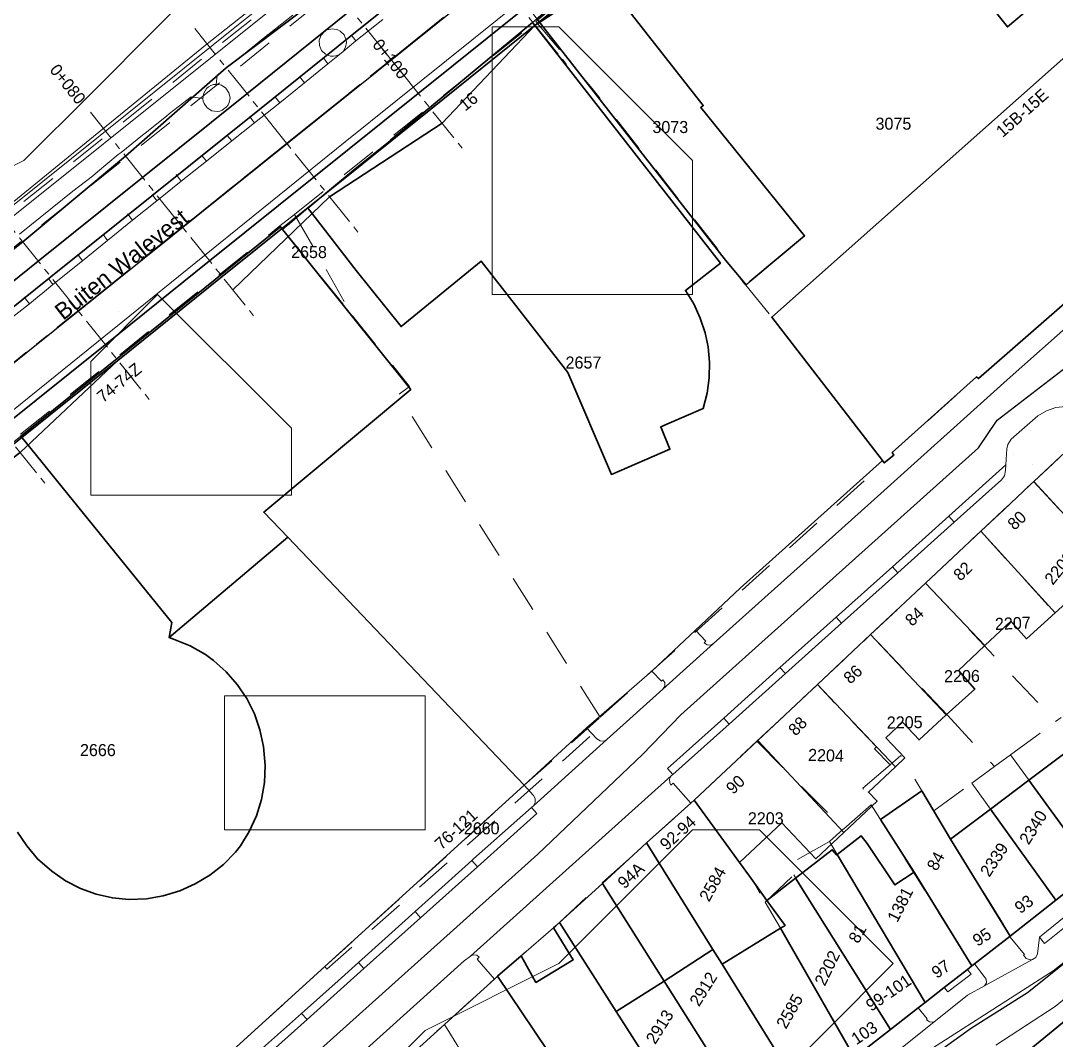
# Model space of a CAD drawing. Header units: metres. Extents: x 0 to 105485, y 0 to 425721.
# Drawn here: x 104957.3 to 105034.7, y 425531.8 to 425608 of the extents above; entities that cross this region are included whole.
import ezdxf
from ezdxf.enums import TextEntityAlignment as Align

# ---------------------------------------------------------------- set-up
doc = ezdxf.new("R2010")
doc.units = ezdxf.units.M
doc.header["$MEASUREMENT"] = 0
for name, pattern in [('AM-AS-SO', [16, 10, -2, 2, -2]), ('IE-TERREINAFSCHEIDING_KUNSTMATIG-SO', [11, 4, -1, 4, -2]), ('KG-PERCEEL-SO', [19, 5.5, -4, 5.5, -4]), ('ZZ-CENTER-SO', [8, 5, -1, 1, -1])]:
    doc.linetypes.add(name, pattern=pattern)
for name, color, linetype, lineweight in [('B-XX-AM-AS-G', 10, 'AM-AS-SO', 18), ('B-XX-AM-KILOMETRERING-G', 7, 'Continuous', 18), ('B-XX-AM-KILOMETRERING-T', 7, 'Continuous', 18), ('B-XX-GK-KADEMUUR-G', 150, 'Continuous', 18), ('B-XX-GR-BOOM-G', 90, 'Continuous', 13), ('B-XX-GR-STRUIK-G', 90, 'Continuous', 13), ('B-XX-IE-MEUBILAIR-G', 7, 'Continuous', 18), ('B-XX-IE-MEUBILAIR_WATERWEGMEUBILAIR-G', 150, 'Continuous', 18), ('B-XX-IE-TERREINAFSCHEIDING_KUNSTMATIG_MUUR-G', 90, 'IE-TERREINAFSCHEIDING_KUNSTMATIG-SO', 18), ('B-XX-KG-GRENS_PERCEEL-G', 150, 'KG-PERCEEL-SO', 18), ('B-XX-KG-GRENS_PERCEEL-T', 150, 'KG-PERCEEL-SO', 18), ('B-XX-OG-BEBOUWING-G', 7, 'Continuous', 35), ('B-XX-OG-BEBOUWING_HUISNUMMER-T', 7, 'Continuous', 18), ('B-XX-OG-BEBOUWING_STRAATNAAM-T', 7, 'Continuous', 18), ('B-XX-OG-GRENS-G', 7, 'Continuous', 18), ('B-XX-OG-TERREIN_ERF-G', 7, 'Continuous', 18), ('B-XX-OG-WATER-G', 130, 'Continuous', 18), ('B-XX-VH-ONVERHARD_ZAND-G', 210, 'Continuous', 18), ('B-XX-VH-OPENVERHARDING-G', 90, 'Continuous', 18), ('B-XX-VW-MARKERING-G', 7, 'Continuous', 18), ('N-XX-AL-VERWIJZING_DOORSNEDE-G', 7, 'ZZ-CENTER-SO', 18), ('N-XX-AL-VERWIJZING_DOORSNEDE-T', 7, 'ZZ-CENTER-SO', 18), ('N-XX-AM-AS-G', 10, 'AM-AS-SO', 18), ('N-XX-GR-GRAS_BERM-G', 80, 'Continuous', 35), ('N-XX-GW-TALUD_TEEN-G', 90, 'Continuous', 35), ('N-XX-VH-GESLOTENVERHARDING_ASFALT-G', 10, 'Continuous', 35)]:
    doc.layers.add(name, color=color, linetype=linetype, lineweight=lineweight)
doc.layers.add('GIS-WEGVAKKEN', color=2, linetype='Continuous')

msp = doc.modelspace()

# ---------------------------------------------------------------- linework, layer by layer
at = {"layer": 'B-XX-AM-AS-G', "ltscale": 0.5}
msp.add_lwpolyline([(104908.754, 425540.749), (104908.98, 425541.39), (104909.62, 425542.63), (104910.64, 425543.97), (104911.84, 425545.26), (104917.75, 425550.92), (104919.02, 425552.08), (104922.6, 425555.03), (104992.7, 425611.27), (105082.36, 425683.39), (105090.06, 425689.4), (105106.61, 425702.7), (105109.33, 425704.82), (105110.25, 425705.236)], dxfattribs=at)
at = {"layer": 'B-XX-AM-KILOMETRERING-G', "ltscale": 0.5, "flags": 128}
for points in [[(104985.733, 425604.078), (104984.169, 425606.028)], [(104977.464, 425598.405), (104976.838, 425599.185)], [(104969.664, 425592.148), (104969.038, 425592.928)], [(104961.864, 425585.89), (104961.238, 425586.67)]]:
    msp.add_lwpolyline(points, dxfattribs=at)
at = {"layer": 'B-XX-GK-KADEMUUR-G', "ltscale": 0.5}
for points in [[(104905.172, 425546.195), (104921.752, 425562.538), (104921.833, 425562.442), (104938.813, 425579.051), (104988.189, 425618.588), (105102.35, 425710)], [(105039.799, 425660.682), (105017.558, 425642.902), (105016.99, 425642.447), (105006.322, 425633.913), (104996.33, 425625.919), (104995.766, 425625.468), (104974.36, 425608.324), (104973.794, 425607.871), (104952.459, 425590.783), (104951.865, 425590.307), (104938.398, 425579.522), (104935.307, 425576.5), (104934.781, 425575.985), (104915.533, 425557.164), (104904.789, 425546.533)]]:
    msp.add_lwpolyline(points, dxfattribs=at)
msp.add_lwpolyline([(104905.862, 425547.997), (104895.247, 425537.442), (104904.789, 425546.533), (104915.533, 425557.164), (104934.781, 425575.985), (104935.307, 425576.5), (104938.398, 425579.522), (104951.865, 425590.307), (104952.459, 425590.783), (104973.794, 425607.871), (104974.36, 425608.324), (104995.766, 425625.468), (104996.33, 425625.919), (105006.322, 425633.913), (105006.515, 425634.185), (104986.537, 425618.359), (104971.09, 425606.126), (104953.746, 425592.04), (104938.159, 425579.827), (104933.137, 425574.895), (104922.304, 425564.077)], close=True, dxfattribs=at)
at = {"layer": 'B-XX-GR-BOOM-G', "color": 0, "true_color": 0x604a38}
for points in [[(104980.603, 425606.36, 2.353), (104980.603, 425606.36, 5.153)], [(104971.85, 425602.165, 2.301), (104971.85, 425602.165, 5.101)]]:
    msp.add_polyline3d(points, dxfattribs=at)
at = {"layer": 'B-XX-GR-STRUIK-G', "ltscale": 0.5}
msp.add_lwpolyline([(105028.05, 425537.064), (105026.315, 425535.709), (105026.591, 425535.386), (105028.33, 425536.705)], close=True, dxfattribs=at)
at = {"layer": 'B-XX-IE-MEUBILAIR-G', "color": 0, "true_color": 0x604a38}
for points in [[(104975.296, 425607.835, 2.22), (104975.296, 425607.835, 3.72)], [(104969.454, 425603.258, 2.198), (104969.454, 425603.258, 3.698)], [(104984.162, 425602.044, 2.388), (104984.162, 425602.044, 3.888)], [(104981.518, 425598.906, 2.391), (104981.518, 425598.906, 3.891)], [(104982.919, 425598.295, 2.406), (104982.919, 425598.295, 3.906)], [(104974.66, 425593.01, 2.406), (104974.66, 425593.01, 3.906)], [(104964.253, 425589.347, 2.429), (104964.253, 425589.347, 3.929)], [(104964.559, 425586.206, 2.37), (104964.559, 425586.206, 3.87)], [(104965.767, 425586.196, 2.356), (104965.767, 425586.196, 3.856)], [(105031.022, 425581.118, 3.996), (105031.022, 425581.118, 5.496)], [(105032.733, 425577.346, 4.099), (105032.733, 425577.346, 7.099)], [(105031.476, 425575.562, 4.07), (105031.476, 425575.562, 7.07)], [(105021.524, 425574.687, 4.009), (105021.524, 425574.687, 5.509)], [(105022.747, 425574.336, 4), (105022.747, 425574.336, 7)], [(105032.883, 425574.774, 4.124), (105032.883, 425574.774, 5.624)], [(105021.805, 425573.536, 3.959), (105021.805, 425573.536, 6.959)], [(105020.831, 425571.941, 3.969), (105020.831, 425571.941, 5.469)], [(105024.288, 425568.004, 3.987), (105024.288, 425568.004, 5.487)], [(105011.265, 425563.375, 3.931), (105011.265, 425563.375, 5.431)], [(105014.747, 425559.46, 3.96), (105014.747, 425559.46, 5.46)], [(105001.787, 425554.876, 3.904), (105001.787, 425554.876, 5.404)], [(104996.962, 425547.393, 3.896), (104996.962, 425547.393, 5.396)], [(105001.856, 425547.915, 3.914), (105001.856, 425547.915, 5.414)], [(104991.125, 425545.317, 3.874), (104991.125, 425545.317, 5.374)], [(105032.819, 425538.278, 4.046), (105032.819, 425538.278, 7.046)], [(104990.818, 425537.402, 3.893), (104990.818, 425537.402, 6.893)], [(104980.986, 425536.214, 3.807), (104980.986, 425536.214, 5.307)], [(104989.561, 425536.237, 3.864), (104989.561, 425536.237, 6.864)], [(105029.011, 425536.142, 4.091), (105029.011, 425536.142, 7.091)], [(104988.271, 425535.072, 3.897), (104988.271, 425535.072, 6.897)], [(104990.584, 425535.068, 3.99), (104990.584, 425535.068, 5.49)], [(105027.751, 425534.868, 4.078), (105027.751, 425534.868, 5.578)], [(104986.431, 425533.446, 3.863), (104986.431, 425533.446, 6.863)], [(105025.512, 425533.724, 4.132), (105025.512, 425533.724, 7.132)], [(104984.665, 425531.865, 3.853), (104984.665, 425531.865, 6.853)]]:
    msp.add_polyline3d(points, dxfattribs=at)
at = {"layer": 'B-XX-IE-MEUBILAIR_WATERWEGMEUBILAIR-G', "color": 0, "true_color": 0x604a38}
for points in [[(104972.885, 425607.703, 2.061), (104972.885, 425607.703, 3.561)], [(104975.619, 425606.934, 2.266), (104975.619, 425606.934, 3.766)], [(104961.877, 425598.763, 2.153), (104961.877, 425598.763, 3.653)], [(104959.905, 425594.423, 2.264), (104959.905, 425594.423, 3.764)]]:
    msp.add_polyline3d(points, dxfattribs=at)
at = {"layer": 'B-XX-IE-TERREINAFSCHEIDING_KUNSTMATIG_MUUR-G', "ltscale": 0.5, "flags": 128}
msp.add_lwpolyline([(104978.724, 425593.95), (104976.84, 425592.348)], dxfattribs=at)
at = {"layer": 'B-XX-IE-TERREINAFSCHEIDING_KUNSTMATIG_MUUR-G', "color": 0, "ltscale": 0.5, "true_color": 0x8c7868}
msp.add_polyline3d([(104978.724, 425593.95, 2.749), (104976.84, 425592.348, 2.483)], dxfattribs=at)
at = {"layer": 'B-XX-KG-GRENS_PERCEEL-G', "ltscale": 0.5, "flags": 128}
for points in [[(104925.279, 425566.445), (104931.178, 425572.18), (104938.894, 425579.771), (104955.444, 425592.789), (104971.281, 425605.474), (104988.867, 425619.423), (105000, 425628.403), (105008.053, 425635.091), (105031.76, 425654.106), (105060.197, 425676.823), (105089.053, 425700), (105094.55, 425704.236), (105101.68, 425710)], [(104940.248, 425577.935), (104954.517, 425589.239), (104969.941, 425601.563), (105000, 425625.681), (105004.34, 425629.216), (105020.105, 425641.933), (105047.531, 425663.873), (105075.134, 425686.023), (105085.069, 425694.023), (105092.463, 425700), (105104.745, 425710)], [(105016.137, 425624.32), (105020.384, 425618.67), (105021.424, 425619.535), (105031.037, 425607.488), (105034.481, 425610.407)], [(105008.294, 425601.617), (105000.388, 425611.708)], [(104995.772, 425607.89), (105000, 425611.396)], [(104977.727, 425593.481), (104995.772, 425607.89)], [(104995.772, 425607.89), (105000, 425602.893), (105011.381, 425588.302)], [(105008.111, 425601.462), (105008.294, 425601.617)], [(105015.872, 425591.884), (105008.111, 425601.462)], [(105021.829, 425574.916), (105022.543, 425575.483), (105022.424, 425575.691), (105028.729, 425581.332), (105028.878, 425581.213), (105038.633, 425589.749), (105038.395, 425589.957), (105044.878, 425595.538), (105045.028, 425595.419), (105045.593, 425595.986), (105045.473, 425596.194)], [(104976.648, 425592.619), (104977.727, 425593.481)], [(104977.727, 425593.481), (104982.07, 425585.902)], [(104957.258, 425577.049), (104976.648, 425592.619)], [(104976.648, 425592.619), (104982.07, 425585.902)], [(105015.872, 425591.884), (105011.477, 425588.184)], [(105011.381, 425588.302), (105011.477, 425588.184)], [(105011.477, 425588.184), (105013.411, 425585.803)], [(104982.07, 425585.902), (104986.326, 425580.631)], [(105013.411, 425585.803), (105021.829, 425574.916)], [(105000.584, 425555.9), (104985.509, 425580.001), (104986.326, 425580.631)], [(105033.001, 425573.512), (105037.108, 425577.362)], [(105000.584, 425555.9), (105021.829, 425574.916)], [(105029.057, 425569.814), (105033.001, 425573.512)], [(105036.526, 425568.06), (105037.342, 425568.815), (105033.001, 425573.512)], [(105024.918, 425565.934), (105029.057, 425569.814)], [(105029.057, 425569.814), (105034.585, 425563.691), (105037.314, 425560.526)], [(105020.81, 425562.082), (105021.073, 425562.328), (105024.918, 425565.934)], [(105024.918, 425565.934), (105034.643, 425555.578)], [(105016.826, 425558.347), (105017.27, 425558.763), (105020.81, 425562.082)], [(105026.557, 425556.058), (105020.81, 425562.082)], [(105012.309, 425554.107), (105016.701, 425558.229), (105016.826, 425558.347)], [(105021.092, 425553.557), (105021.242, 425553.697), (105016.826, 425558.347)], [(104979.998, 425537.275), (104980.16, 425537.075), (105000.895, 425555.409), (105000.584, 425555.9)], [(104994.916, 425550.826), (105000.584, 425555.9)], [(105026.557, 425556.058), (105030.062, 425552.23)], [(105034.643, 425555.578), (105035.061, 425555.884)], [(105031.261, 425553.106), (105034.643, 425555.578)], [(105007.627, 425549.714), (105012.309, 425554.107)], [(105012.309, 425554.107), (105018.795, 425547.562)], [(105021.092, 425553.557), (105022.264, 425552.349)], [(105022.264, 425552.349), (105023.066, 425553.042)], [(105025.531, 425548.918), (105023.066, 425553.042)], [(105030.062, 425552.23), (105031.261, 425553.106)], [(105031.261, 425553.106), (105037.532, 425544.501)], [(105022.264, 425552.349), (105020.234, 425550.596), (105020.85, 425549.366)], [(105028.365, 425550.989), (105030.062, 425552.23)], [(104979.998, 425537.275), (104994.916, 425550.826)], [(105025.531, 425548.918), (105028.365, 425550.989)], [(105028.365, 425550.989), (105034.655, 425542.226)], [(105004.06, 425546.512), (105007.627, 425549.714)], [(105007.627, 425549.714), (105011.009, 425545.051)], [(105018.795, 425547.562), (105020.85, 425549.366)], [(105020.85, 425549.366), (105028.384, 425537.325)], [(105025.531, 425548.918), (105026.793, 425546.805)], [(105017.731, 425546.629), (105018.763, 425547.534), (105018.795, 425547.562)], [(105003.327, 425545.854), (105004.06, 425546.512)], [(105004.06, 425546.512), (105009.702, 425537.453)], [(105017.731, 425546.629), (105014.608, 425544.858), (105015.058, 425544.137)], [(105017.731, 425546.629), (105024.895, 425534.601)], [(105026.793, 425546.805), (105031.258, 425539.57)], [(105000.733, 425543.526), (105003.327, 425545.854)], [(105011.009, 425545.051), (105011.966, 425543.754), (105012.928, 425542.081)], [(105012.928, 425542.081), (105015.058, 425544.137)], [(105015.058, 425544.137), (105022.278, 425532.557)], [(105034.655, 425542.226), (105037.532, 425544.501)], [(104997.536, 425540.562), (105000, 425542.868), (105000.733, 425543.526)], [(105012.627, 425524.692), (105000.733, 425543.526)], [(105012.928, 425542.081), (105014.058, 425540.137)], [(105031.258, 425539.57), (105034.248, 425541.904), (105034.655, 425542.226)], [(104992.925, 425536.564), (104997.536, 425540.562)], [(104997.536, 425540.562), (105009.368, 425522.093)], [(105009.702, 425537.453), (105014.058, 425540.137)], [(105014.058, 425540.137), (105019.592, 425530.483)], [(105028.384, 425537.325), (105031.258, 425539.57)], [(104964.242, 425522.962), (104979.998, 425537.275)], [(105009.702, 425537.453), (105015.908, 425527.445)], [(105024.895, 425534.601), (105028.384, 425537.325)], [(105032.518, 425530.901), (105036.255, 425533.958), (105040.859, 425537.736)], [(104992.361, 425536.053), (104992.925, 425536.564)], [(104992.925, 425536.564), (104999.189, 425527.245)], [(104988.939, 425532.949), (104992.361, 425536.053)], [(105022.278, 425532.557), (105024.895, 425534.601)], [(104988.376, 425532.438), (104988.598, 425532.64)], [(104988.598, 425532.64), (104988.717, 425532.747)], [(104988.717, 425532.747), (104988.939, 425532.949)], [(104988.939, 425532.949), (104993.439, 425525.736)], [(105019.592, 425530.483), (105022.052, 425532.381), (105022.278, 425532.557)], [(104984.933, 425529.315), (104988.376, 425532.438)]]:
    msp.add_lwpolyline(points, dxfattribs=at)
at = {"layer": 'B-XX-OG-BEBOUWING-G', "ltscale": 0.5}
for points in [[(105028.696, 425617.671), (105024.939, 425622.355), (105020.384, 425628.107), (105015.999, 425624.505), (105016.14, 425624.317), (105020.384, 425618.67), (105021.425, 425619.535), (105031.037, 425607.488), (105034.491, 425610.416)], [(104995.857, 425608.084), (105009.964, 425590.073), (105011.509, 425588.21), (105011.778, 425588.458), (105015.872, 425591.884), (105008.111, 425601.462), (105008.294, 425601.617), (105000.557, 425611.492), (105000.357, 425611.748)], [(105005.75, 425577.873), (105008.3, 425578.983), (105008.581, 425580.111), (105008.734, 425581.264), (105008.759, 425582.427), (105008.654, 425583.585), (105008.444, 425584.623), (105008.075, 425585.729), (105007.585, 425586.787), (105006.967, 425587.804), (105009.573, 425589.825), (104995.542, 425607.808), (104995.538, 425607.813), (104984.947, 425599.049), (104984.873, 425598.972), (104982.126, 425596.767), (104978.724, 425593.95), (104978.847, 425593.792), (104982.348, 425589.299), (104985.702, 425585.096), (104991.685, 425589.987), (104994.428, 425586.464), (104998.165, 425581.661), (105001.426, 425574.046), (105005.807, 425575.929), (105005.118, 425577.598)], [(105045.473, 425596.194), (105039.293, 425604.167), (105037.204, 425606.903), (105013.411, 425585.803), (105021.703, 425575.08), (105021.829, 425574.916), (105022.543, 425575.483), (105022.424, 425575.691), (105028.729, 425581.332), (105028.878, 425581.213), (105038.633, 425589.749), (105038.395, 425589.957), (105044.878, 425595.538), (105045.028, 425595.419), (105045.593, 425595.986)], [(104986.441, 425580.398), (104976.965, 425592.193), (104976.84, 425592.348), (104976.677, 425592.551), (104957.265, 425576.911), (104968.56, 425562.988), (104968.36, 425561.855), (104977.223, 425569.358), (104975.438, 425571.229)], [(105039.217, 425574.159), (105038.48, 425574.915), (105038.629, 425575.004), (105037.823, 425576.254), (105037.622, 425576.296), (105036.705, 425576.488), (105036.273, 425576.579), (105035.376, 425575.738), (105034.034, 425574.48), (105033.001, 425573.512), (105037.342, 425568.815), (105036.76, 425568.276), (105041.151, 425563.526), (105041.894, 425564.108), (105044.014, 425561.58), (105045.977, 425563.162), (105043.288, 425567.566), (105042.34, 425569.131), (105041.748, 425570.109), (105041.411, 425570.664), (105040.331, 425572.445), (105040.569, 425572.774)], [(105033.001, 425573.512), (105032.733, 425573.261), (105030.759, 425571.41), (105029.057, 425569.814), (105034.595, 425563.703), (105036.679, 425565.588), (105035.396, 425567.016), (105036.76, 425568.276), (105037.342, 425568.815)], [(105029.057, 425569.814), (105024.918, 425565.934), (105029.344, 425561.255), (105031.292, 425563.077), (105032.456, 425561.768), (105034.595, 425563.703)], [(105029.344, 425561.255), (105024.918, 425565.934), (105020.81, 425562.082), (105026.469, 425556.077), (105028.59, 425558.008), (105027.367, 425559.406)], [(105020.81, 425562.082), (105016.827, 425558.346), (105022.657, 425552.205), (105023.358, 425552.863), (105021.953, 425554.361), (105023.203, 425555.527), (105024.427, 425554.218), (105026.469, 425556.077)], [(105016.827, 425558.346), (105012.367, 425554.162), (105018.81, 425547.306), (105021.286, 425549.629), (105020.643, 425550.315), (105022.657, 425552.205)], [(105012.367, 425554.162), (105007.627, 425549.714), (105011.009, 425545.051), (105014.172, 425548.028), (105016.704, 425545.33), (105018.81, 425547.306)], [(105035.717, 425553.523), (105032.632, 425551.201), (105037.524, 425544.495), (105040.007, 425546.458)], [(105032.632, 425551.201), (105029.773, 425549.048), (105034.655, 425542.226), (105037.524, 425544.495)], [(105026.793, 425546.805), (105024.642, 425550.406), (105021.548, 425548.256), (105024.057, 425544.328), (105028.388, 425537.328), (105028.586, 425537.482), (105031.235, 425539.553)], [(105004.06, 425546.512), (105009.023, 425538.543), (105009.702, 425537.453), (105014.058, 425540.137), (105014.412, 425540.356), (105013.06, 425542.221), (105011.752, 425544.025), (105011.009, 425545.051), (105007.627, 425549.714), (105007.361, 425549.476)], [(105029.773, 425549.048), (105026.793, 425546.805), (105031.235, 425539.553), (105034.655, 425542.226)], [(105004.06, 425546.512), (105000.754, 425543.493), (105005.369, 425536.185), (105009.023, 425538.543)], [(105024.057, 425544.328), (105022.629, 425543.373), (105020.538, 425546.467), (105020.09, 425547.044), (105018.307, 425545.659), (105024.89, 425534.597), (105026.315, 425535.709), (105028.05, 425537.064), (105028.388, 425537.328)], [(105018.307, 425545.659), (105018.248, 425545.613), (105017.939, 425546.011), (105015.197, 425543.881), (105022.291, 425532.568), (105024.373, 425534.193), (105024.89, 425534.597)], [(105000.754, 425543.493), (104997.539, 425540.558), (105001.793, 425533.917), (105005.369, 425536.185)], [(105014.058, 425540.137), (105019.592, 425530.483), (105019.692, 425530.56), (105022.291, 425532.568), (105015.197, 425543.881), (105013.06, 425542.221), (105014.412, 425540.356)], [(105009.368, 425522.093), (105001.793, 425533.917), (104997.539, 425540.558), (104997.277, 425540.319), (104997.1, 425540.166), (104998.576, 425537.787), (104995.788, 425536.096), (104994.677, 425538.076), (104992.92, 425536.56), (105004.997, 425518.606), (105008.052, 425521.043), (105008.873, 425521.698)], [(105014.058, 425540.137), (105009.702, 425537.453), (105015.908, 425527.445), (105018.452, 425529.604), (105019.592, 425530.483)], [(105009.702, 425537.453), (105009.023, 425538.543), (105005.369, 425536.185), (105012.627, 425524.692), (105013.244, 425525.185), (105014.578, 425526.316), (105015.908, 425527.445)], [(105040.873, 425537.761), (105040.432, 425537.4), (105032.504, 425530.902), (105034.36, 425527.969), (105038.315, 425531.133), (105045.991, 425518.849), (105041.798, 425516.131), (105043.213, 425513.955), (105047.174, 425507.862), (105047.278, 425507.703), (105049.911, 425509.386), (105055.883, 425513.331), (105055.941, 425513.369), (105047.372, 425527.215), (105044.992, 425531.077)], [(105004.997, 425518.606), (104992.92, 425536.56), (104992.677, 425536.339), (104980.428, 425525.23), (104984.709, 425517.873), (104987.332, 425513.575), (104991.547, 425506.641), (105004.398, 425518.129)], [(105005.369, 425536.185), (105001.793, 425533.917), (105009.368, 425522.093), (105010.184, 425522.743), (105012.152, 425524.313), (105012.627, 425524.692)]]:
    msp.add_lwpolyline(points, close=True, dxfattribs=at)
msp.add_lwpolyline([(104964.263, 425522.981), (104994.911, 425550.821), (104977.223, 425569.358), (104968.36, 425561.855), (104968.695, 425561.746), (104969.922, 425561.243), (104971.08, 425560.595), (104971.678, 425560.158), (104972.625, 425559.311), (104973.458, 425558.352), (104974.164, 425557.296), (104974.732, 425556.159), (104975.152, 425554.96), (104975.419, 425553.718), (104975.539, 425552.294), (104975.477, 425551.019), (104975.256, 425549.762), (104974.88, 425548.542), (104974.355, 425547.379), (104973.688, 425546.29), (104973.312, 425545.829), (104972.415, 425544.914), (104971.411, 425544.118), (104970.316, 425543.453), (104969.147, 425542.929), (104967.922, 425542.555), (104966.659, 425542.337), (104965.357, 425542.289), (104964.113, 425542.407), (104962.895, 425542.682), (104961.721, 425543.111), (104960.612, 425543.686), (104959.586, 425544.398), (104958.528, 425545.337), (104957.716, 425546.286), (104957.031, 425547.33)], dxfattribs=at)
at = {"layer": 'B-XX-OG-GRENS-G'}
msp.add_polyline3d([(105037.5, 425662.5, 2.122), (105032.5, 425657.5, 2.213), (105022.5, 425652.5, 2.118), (105017.5, 425647.5, 2.168), (105012.5, 425642.5, 2.133), (105007.5, 425637.5, 2.156), (104997.5, 425632.5, 2.068), (104992.5, 425627.5, 2.201), (104987.5, 425622.5, 2.103), (104982.5, 425617.5, 1.744), (104972.5, 425612.5, 2.233), (104967.5, 425607.5, 2.138), (104962.5, 425602.5, 1.97), (104957.5, 425597.5, 1.762), (104947.5, 425592.5, 2.089), (104942.5, 425587.5, 1.276), (104937.5, 425582.5, 2.091), (104932.5, 425577.5, 1.832), (104927.5, 425572.5, 1.799), (104922.5, 425567.5, 1.897), (104917.5, 425562.5, 1.814), (104912.5, 425557.5, 1.524)], dxfattribs=at)
for points in [[(104992.5, 425607.5, 2.44), (104997.5, 425607.5, 2.503), (105007.5, 425597.5, 3.269), (105007.5, 425592.5, 3.723), (105007.5, 425587.5, 3.65), (104992.5, 425587.5, 3.491), (104992.5, 425592.5, 3.539)], [(104967.5, 425587.5, 2.414), (104977.5, 425577.5, 1.725), (104977.5, 425572.5, 1.656), (104962.5, 425572.5, 3.581), (104962.5, 425582.5, 2.426)], [(104972.5, 425557.5, 3.824), (104987.5, 425557.5, 3.196), (104987.5, 425547.5, 3.977), (104972.5, 425547.5, 3.818), (104972.5, 425552.5, 3.865)], [(105007.5, 425547.5, 4.062), (105012.5, 425547.5, 4.133), (105022.5, 425537.5, 4.269), (105017.5, 425532.5, 4.19), (105012.5, 425527.5, 4.216), (105002.5, 425522.5, 4.137), (104997.5, 425517.5, 4.141), (104982.5, 425517.5, 3.813), (104982.5, 425527.5, 3.946), (104987.5, 425532.5, 3.982), (104997.5, 425537.5, 4.157)]]:
    msp.add_polyline3d(points, close=True, dxfattribs=at)
at = {"layer": 'B-XX-OG-TERREIN_ERF-G', "ltscale": 0.5}
for points in [[(105034.491, 425610.416), (105031.037, 425607.488), (105021.425, 425619.535)], [(105000.557, 425611.492), (105008.294, 425601.617), (105008.111, 425601.462), (105015.872, 425591.884), (105011.778, 425588.458), (105011.509, 425588.21), (105009.964, 425590.073), (104995.857, 425608.084), (104995.538, 425607.813), (104995.542, 425607.808), (105009.573, 425589.825), (105006.967, 425587.804), (105007.585, 425586.787), (105008.075, 425585.729), (105008.444, 425584.623), (105008.654, 425583.585), (105008.759, 425582.427), (105008.734, 425581.264), (105008.581, 425580.111), (105008.3, 425578.983), (105005.75, 425577.873), (105005.118, 425577.598), (105005.807, 425575.929), (105001.426, 425574.046), (104998.165, 425581.661), (104994.428, 425586.464), (104991.685, 425589.987), (104985.702, 425585.096), (104982.348, 425589.299), (104978.847, 425593.792), (104978.724, 425593.95), (104976.84, 425592.348), (104976.965, 425592.193), (104986.441, 425580.398), (104975.438, 425571.229), (104977.223, 425569.358), (104994.911, 425550.821), (104999.564, 425555.113), (105004.454, 425559.357), (105007.722, 425562.421), (105011.066, 425565.562), (105021.703, 425575.08), (105013.411, 425585.803), (105037.204, 425606.903)], [(104957.031, 425547.33), (104957.716, 425546.286), (104958.528, 425545.337), (104959.586, 425544.398), (104960.612, 425543.686), (104961.721, 425543.111), (104962.895, 425542.682), (104964.113, 425542.407), (104965.357, 425542.289), (104966.659, 425542.337), (104967.922, 425542.555), (104969.147, 425542.929), (104970.316, 425543.453), (104971.411, 425544.118), (104972.415, 425544.914), (104973.312, 425545.829), (104973.688, 425546.29), (104974.355, 425547.379), (104974.88, 425548.542), (104975.256, 425549.762), (104975.477, 425551.019), (104975.539, 425552.294), (104975.419, 425553.718), (104975.152, 425554.96), (104974.732, 425556.159), (104974.164, 425557.296), (104973.458, 425558.352), (104972.625, 425559.311), (104971.678, 425560.158), (104971.08, 425560.595), (104969.922, 425561.243), (104968.695, 425561.746), (104968.36, 425561.855), (104968.56, 425562.988), (104957.265, 425576.911), (104951.344, 425572.145)], [(105036.679, 425565.588), (105034.595, 425563.703), (105032.456, 425561.768), (105031.292, 425563.077), (105029.344, 425561.255), (105027.367, 425559.406), (105028.59, 425558.008), (105026.469, 425556.077), (105024.427, 425554.218), (105023.203, 425555.527), (105021.953, 425554.361), (105023.358, 425552.863), (105022.657, 425552.205), (105020.643, 425550.315), (105021.286, 425549.629), (105018.81, 425547.306), (105016.704, 425545.33), (105014.172, 425548.028), (105011.009, 425545.051), (105011.752, 425544.025), (105013.06, 425542.221), (105015.197, 425543.881), (105017.939, 425546.011), (105018.248, 425545.613), (105018.307, 425545.659), (105020.09, 425547.044), (105020.538, 425546.467), (105022.629, 425543.373), (105024.057, 425544.328), (105021.548, 425548.256), (105024.642, 425550.406), (105026.793, 425546.805), (105029.773, 425549.048), (105032.632, 425551.201), (105035.717, 425553.523)]]:
    msp.add_lwpolyline(points, dxfattribs=at)
msp.add_lwpolyline([(104998.576, 425537.787), (104997.1, 425540.166), (104994.677, 425538.076), (104995.788, 425536.096)], close=True, dxfattribs=at)
at = {"layer": 'B-XX-OG-WATER-G', "ltscale": 0.5}
msp.add_lwpolyline([(104905.862, 425547.997), (104922.304, 425564.077), (104933.137, 425574.895), (104938.159, 425579.827), (104953.746, 425592.04), (104971.09, 425606.126), (104986.537, 425618.359), (105006.515, 425634.185), (104941.903, 425710), (104876.353, 425710)], dxfattribs=at)
at = {"layer": 'B-XX-VH-ONVERHARD_ZAND-G', "ltscale": 0.5}
for points in [[(104981.522, 425606.702), (104981.44, 425606.898), (104981.154, 425607.181), (104980.975, 425607.274), (104980.58, 425607.349), (104980.186, 425607.266), (104980.009, 425607.168), (104979.73, 425606.879), (104979.583, 425606.504), (104979.592, 425606.102), (104979.756, 425605.734), (104980.048, 425605.458), (104980.424, 425605.315), (104980.626, 425605.302), (104980.826, 425605.329), (104981.097, 425605.441), (104981.367, 425605.662), (104981.553, 425605.974), (104981.615, 425606.325), (104981.595, 425606.527)], [(104971.876, 425603.199), (104971.676, 425603.176), (104971.485, 425603.114), (104971.309, 425603.015), (104971.157, 425602.883), (104970.943, 425602.544), (104970.878, 425602.149), (104970.904, 425601.949), (104970.97, 425601.759), (104971.206, 425601.435), (104971.549, 425601.227), (104971.945, 425601.168), (104972.144, 425601.198), (104972.333, 425601.267), (104972.653, 425601.508), (104972.772, 425601.671), (104972.855, 425601.854), (104972.91, 425602.183), (104972.831, 425602.576), (104972.606, 425602.908), (104972.271, 425603.127), (104972.077, 425603.183)]]:
    msp.add_lwpolyline(points, close=True, dxfattribs=at)
at = {"layer": 'B-XX-VH-OPENVERHARDING-G', "ltscale": 0.5}
for points in [[(104988.189, 425618.588), (104938.813, 425579.051), (104921.833, 425562.442), (104921.752, 425562.538), (104905.172, 425546.195)], [(104914.166, 425543.113), (104921.535, 425550.548), (104947.454, 425571.425), (104950.46, 425573.844), (104981.518, 425598.906), (104994.786, 425609.559)], [(104984.33, 425608.047), (104982.329, 425606.45), (104981.367, 425605.662), (104981.097, 425605.441), (104980.231, 425604.732), (104978.483, 425603.32), (104976.638, 425601.83), (104974.754, 425600.332), (104973.042, 425598.972), (104971.141, 425597.461), (104969.269, 425595.973), (104967.433, 425594.495), (104965.629, 425593.043), (104963.758, 425591.537), (104961.874, 425590.02), (104959.655, 425588.234), (104958.869, 425587.574), (104958.67, 425587.411), (104957.91, 425586.808), (104955.877, 425585.194)], [(104955.877, 425585.194), (104957.91, 425586.808), (104958.67, 425587.411), (104958.869, 425587.574), (104959.655, 425588.234), (104961.874, 425590.02), (104963.758, 425591.537), (104965.629, 425593.043), (104967.433, 425594.495), (104969.269, 425595.973), (104971.141, 425597.461), (104973.042, 425598.972), (104974.754, 425600.332), (104976.638, 425601.83), (104978.483, 425603.32), (104980.231, 425604.732), (104981.097, 425605.441), (104980.826, 425605.329), (104980.626, 425605.302), (104980.424, 425605.315), (104980.048, 425605.458), (104979.756, 425605.734), (104979.592, 425606.102), (104979.583, 425606.504), (104979.73, 425606.879), (104980.009, 425607.168), (104980.186, 425607.266), (104980.58, 425607.349), (104980.975, 425607.274), (104981.154, 425607.181), (104981.44, 425606.898), (104981.522, 425606.702), (104981.595, 425606.527), (104981.615, 425606.325), (104981.553, 425605.974), (104981.367, 425605.662), (104982.329, 425606.45), (104984.33, 425608.047)], [(104957.161, 425592), (104961.157, 425595.221), (104962.632, 425596.338), (104963.015, 425596.662), (104964.558, 425597.951), (104964.76, 425598.104), (104966.367, 425599.398), (104966.558, 425599.549), (104968.166, 425600.82), (104968.398, 425601.024), (104969.995, 425602.271), (104970.878, 425602.149), (104970.943, 425602.544), (104971.157, 425602.883), (104971.309, 425603.015), (104971.485, 425603.114), (104971.676, 425603.176), (104971.876, 425603.199), (104971.944, 425603.874), (104973.597, 425605.163), (104973.795, 425605.328), (104975.398, 425606.624), (104975.959, 425607.08), (104977.596, 425608.362)], [(104977.596, 425608.362), (104975.959, 425607.08), (104975.398, 425606.624), (104973.795, 425605.328), (104973.597, 425605.163), (104971.944, 425603.874), (104971.876, 425603.199), (104972.077, 425603.183), (104972.271, 425603.127), (104972.606, 425602.908), (104972.831, 425602.576), (104972.91, 425602.183), (104972.855, 425601.854), (104972.772, 425601.671), (104972.653, 425601.508), (104972.333, 425601.267), (104972.144, 425601.198), (104971.945, 425601.168), (104971.549, 425601.227), (104971.206, 425601.435), (104970.97, 425601.759), (104970.904, 425601.949), (104970.878, 425602.149), (104969.995, 425602.271), (104968.398, 425601.024), (104968.166, 425600.82), (104966.558, 425599.549), (104966.367, 425599.398), (104964.76, 425598.104), (104964.558, 425597.951), (104963.015, 425596.662), (104962.632, 425596.338), (104961.157, 425595.221), (104957.161, 425592)], [(105038.633, 425589.749), (105028.878, 425581.213), (105028.729, 425581.332), (105022.424, 425575.691), (105022.543, 425575.483), (105021.829, 425574.916), (105021.703, 425575.08), (105011.066, 425565.562), (105007.722, 425562.421), (105008.49, 425561.579), (105008.373, 425561.461), (105008.597, 425561.307), (105008.869, 425561.302), (105009.065, 425561.413), (105020.831, 425571.941), (105031.022, 425581.118), (105036.082, 425585.594)], [(105036.082, 425585.594), (105031.022, 425581.118), (105020.831, 425571.941), (105009.065, 425561.413), (105005.284, 425558.009), (105001.086, 425554.246), (104995.598, 425549.29), (104995.448, 425549.157), (104995.847, 425548.709), (104991.406, 425544.729), (104987.161, 425540.924), (104982.916, 425537.12), (104978.672, 425533.316), (104974.427, 425529.512)], [(104972.248, 425521.333), (104990.427, 425537.701), (104990.883, 425538.055), (105005.905, 425551.525), (105006.017, 425551.625), (105005.616, 425552.072), (105009.824, 425555.843), (105014.031, 425559.614), (105018.238, 425563.385), (105022.446, 425567.156), (105026.653, 425570.927), (105030.926, 425574.756), (105030.991, 425575.967), (105031.071, 425576.298), (105031.306, 425576.69), (105033.319, 425578.419), (105033.954, 425578.803), (105034.657, 425579.043), (105035.395, 425579.127)], [(105035.395, 425579.127), (105034.657, 425579.043), (105033.954, 425578.803), (105033.319, 425578.419), (105031.306, 425576.69), (105031.071, 425576.298), (105030.991, 425575.967), (105030.926, 425574.756), (105030.904, 425574.351), (105030.815, 425573.955), (105030.584, 425573.644), (105027.054, 425570.48), (105022.846, 425566.709), (105018.639, 425562.938), (105014.432, 425559.167), (105010.224, 425555.396), (105006.017, 425551.625), (105005.905, 425551.525), (105005.769, 425551.282), (105005.786, 425551.004), (105005.882, 425550.843), (105006.055, 425550.974), (105007.361, 425549.476), (105007.627, 425549.714), (105012.367, 425554.162), (105016.827, 425558.346), (105020.81, 425562.082), (105024.918, 425565.934), (105029.057, 425569.814), (105030.759, 425571.41), (105032.733, 425573.261), (105033.001, 425573.512), (105034.034, 425574.48), (105035.376, 425575.738)], [(105024.178, 425530.371), (105034.467, 425536.968), (105053.64, 425552.079)], [(105053.64, 425552.079), (105034.467, 425536.968), (105024.178, 425530.371)], [(105036.31, 425540.998), (105033.804, 425539.007), (105033.431, 425539.477), (105033.294, 425538.225), (105033.156, 425537.945), (105032.909, 425537.799), (105029.327, 425535.833), (105028.064, 425535.127), (105025.669, 425533.215), (105020.458, 425529.053)], [(105030.164, 425531.413), (105034.597, 425534.304), (105039.655, 425538.419)], [(105039.655, 425538.419), (105034.597, 425534.304), (105030.164, 425531.413)], [(105032.504, 425530.902), (105040.432, 425537.4)]]:
    msp.add_lwpolyline(points, dxfattribs=at)
for points in [[(104976.84, 425592.348), (104978.724, 425593.95), (104982.126, 425596.767), (104984.873, 425598.972), (104984.947, 425599.049), (104995.538, 425607.813), (104995.857, 425608.084), (104994.786, 425609.559), (104981.518, 425598.906), (104950.46, 425573.844), (104950.362, 425573.701), (104950.313, 425573.503), (104950.333, 425573.33), (104950.409, 425573.168), (104950.407, 425573.167), (104951.344, 425572.145), (104957.265, 425576.911), (104976.677, 425592.551)], [(105014.432, 425559.167), (105018.639, 425562.938), (105022.846, 425566.709), (105027.054, 425570.48), (105030.584, 425573.644), (105030.815, 425573.955), (105030.904, 425574.351), (105030.926, 425574.756), (105026.653, 425570.927), (105022.446, 425567.156), (105018.238, 425563.385), (105014.031, 425559.614), (105009.824, 425555.843), (105005.616, 425552.072), (105006.017, 425551.625), (105010.224, 425555.396)], [(105009.065, 425561.413), (105008.869, 425561.302), (105008.597, 425561.307), (105008.373, 425561.461), (105008.49, 425561.579), (105007.722, 425562.421), (105004.454, 425559.357), (105005.165, 425558.609), (105005.277, 425558.712), (105005.42, 425558.504), (105005.428, 425558.235), (105005.284, 425558.009)], [(105005.284, 425558.009), (105005.428, 425558.235), (105005.42, 425558.504), (105005.277, 425558.712), (105005.165, 425558.609), (105004.454, 425559.357), (104999.564, 425555.113), (105000.348, 425554.301), (105000.576, 425554.138), (105000.856, 425554.122), (105001.086, 425554.246)], [(105001.086, 425554.246), (105000.856, 425554.122), (105000.576, 425554.138), (105000.348, 425554.301), (104999.564, 425555.113), (104994.911, 425550.821), (104995.602, 425550.053), (104995.728, 425549.842), (104995.739, 425549.548), (104995.598, 425549.29)], [(105046.712, 425550.173), (105051.149, 425553.746), (105051.397, 425554.059), (105051.502, 425554.444), (105051.461, 425554.755), (105051.45, 425554.84), (105051.139, 425555.34), (105051.084, 425555.218), (105045.546, 425550.838), (105040.007, 425546.458), (105037.524, 425544.495), (105034.655, 425542.226), (105031.235, 425539.553), (105031.238, 425539.468), (105032.308, 425538.178), (105032.243, 425538.122), (105032.443, 425537.89), (105032.731, 425537.787), (105032.909, 425537.799), (105033.156, 425537.945), (105033.294, 425538.225), (105033.431, 425539.477), (105037.909, 425543.084), (105042.303, 425546.622)], [(105004.06, 425546.512), (105007.361, 425549.476), (105006.055, 425550.974), (105005.882, 425550.843), (105005.786, 425551.004), (105005.769, 425551.282), (105005.905, 425551.525), (104990.883, 425538.055), (104991.093, 425538.163), (104991.353, 425538.136), (104991.541, 425537.975), (104991.384, 425537.831), (104992.677, 425536.339), (104992.92, 425536.56), (104994.677, 425538.076), (104997.1, 425540.166), (104997.277, 425540.319), (104997.539, 425540.558), (105000.754, 425543.493)], [(104980.986, 425536.214), (104982.506, 425537.578), (104986.747, 425541.386), (104990.988, 425545.194), (104991.125, 425545.317), (104995.448, 425549.157), (104995.598, 425549.29), (104995.739, 425549.548), (104995.728, 425549.842), (104995.602, 425550.053), (104994.911, 425550.821), (104964.263, 425522.981), (104964.807, 425522.406), (104965.06, 425522.256), (104965.354, 425522.257), (104965.528, 425522.342), (104967.884, 425524.541), (104969.743, 425526.197), (104973.999, 425529.989), (104978.255, 425533.781)], [(105047.089, 425549.706), (105046.712, 425550.173), (105042.303, 425546.622), (105037.909, 425543.084), (105033.431, 425539.477), (105033.804, 425539.007), (105036.31, 425540.998), (105038.297, 425542.603), (105042.686, 425546.149)], [(104978.672, 425533.316), (104982.916, 425537.12), (104987.161, 425540.924), (104991.406, 425544.729), (104995.847, 425548.709), (104995.448, 425549.157), (104991.125, 425545.317), (104990.988, 425545.194), (104986.747, 425541.386), (104982.506, 425537.578), (104980.986, 425536.214), (104978.255, 425533.781), (104973.999, 425529.989), (104969.743, 425526.197), (104967.884, 425524.541), (104965.528, 425522.342), (104965.937, 425521.903), (104970.182, 425525.708), (104974.427, 425529.512)], [(105032.909, 425537.799), (105032.731, 425537.787), (105032.443, 425537.89), (105032.243, 425538.122), (105032.308, 425538.178), (105031.238, 425539.468), (105031.235, 425539.553), (105028.586, 425537.482), (105029.303, 425536.542), (105029.448, 425536.338), (105029.464, 425536.067), (105029.327, 425535.833)], [(104992.677, 425536.339), (104991.384, 425537.831), (104991.541, 425537.975), (104991.353, 425538.136), (104991.093, 425538.163), (104990.883, 425538.055), (104990.427, 425537.701), (104972.248, 425521.333), (104972.107, 425521.102), (104972.117, 425520.83), (104972.229, 425520.651), (104972.408, 425520.814), (104973.784, 425519.294), (104973.8, 425519.218), (104980.428, 425525.23)], [(105029.327, 425535.833), (105029.464, 425536.067), (105029.448, 425536.338), (105029.303, 425536.542), (105028.586, 425537.482), (105028.388, 425537.328), (105028.05, 425537.064), (105028.33, 425536.705), (105026.591, 425535.386), (105026.315, 425535.709), (105024.89, 425534.597), (105024.373, 425534.193), (105025.036, 425533.362), (105024.976, 425533.298), (105025.201, 425533.136), (105025.478, 425533.122), (105025.669, 425533.215), (105028.064, 425535.127)], [(105025.669, 425533.215), (105025.478, 425533.122), (105025.201, 425533.136), (105024.976, 425533.298), (105025.036, 425533.362), (105024.373, 425534.193), (105022.291, 425532.568), (105019.692, 425530.56), (105020.432, 425529.657), (105020.521, 425529.736), (105020.649, 425529.511), (105020.626, 425529.252), (105020.458, 425529.053)]]:
    msp.add_lwpolyline(points, close=True, dxfattribs=at)
at = {"layer": 'B-XX-VW-MARKERING-G', "color": 0, "ltscale": 0.5, "true_color": 0x808080}
for points in [[(104981.972, 425606.89, 2.378), (104982.329, 425606.45, 2.404)], [(104979.903, 425605.185, 2.397), (104980.231, 425604.732, 2.425)], [(104978.483, 425603.32, 2.426), (104978.138, 425603.773, 2.409)], [(104976.263, 425602.296, 2.405), (104976.638, 425601.83, 2.417)], [(104974.754, 425600.332, 2.419), (104974.367, 425600.806, 2.413)], [(104972.663, 425599.408, 2.403), (104973.042, 425598.972, 2.412)], [(104971.141, 425597.461, 2.416), (104970.789, 425597.905, 2.409)], [(104968.889, 425596.452, 2.368), (104969.269, 425595.973, 2.388)], [(104967.433, 425594.495, 2.394), (104967.089, 425594.973, 2.37)], [(104965.257, 425593.513, 2.383), (104965.629, 425593.043, 2.4)], [(104963.758, 425591.537, 2.393), (104963.423, 425591.979, 2.376)], [(104961.535, 425590.488, 2.397), (104961.874, 425590.02, 2.406)], [(104959.655, 425588.234, 2.407), (104959.323, 425588.707, 2.403)], [(104957.91, 425586.808, 2.403), (104957.51, 425587.293, 2.389)], [(105026.653, 425570.927, 3.977), (105027.054, 425570.48, 3.965)], [(105022.446, 425567.156, 3.973), (105022.846, 425566.709, 3.996)], [(105018.238, 425563.385, 3.961), (105018.639, 425562.938, 3.981)], [(105014.031, 425559.614, 3.954), (105014.432, 425559.167, 3.955)], [(105009.824, 425555.843, 3.942), (105010.224, 425555.396, 3.961)], [(104990.988, 425545.194, 3.891), (104991.406, 425544.729, 3.852)], [(104986.747, 425541.386, 3.846), (104987.161, 425540.924, 3.863)], [(104982.506, 425537.578, 3.815), (104982.916, 425537.12, 3.797)], [(104978.255, 425533.781, 3.802), (104978.672, 425533.316, 3.79)]]:
    msp.add_polyline3d(points, dxfattribs=at)
at = {"layer": 'GIS-WEGVAKKEN'}
for points in [[(104908.754, 425540.749), (104908.98, 425541.39), (104909.62, 425542.63), (104910.64, 425543.97), (104911.84, 425545.26), (104917.75, 425550.92), (104919.02, 425552.08), (104922.6, 425555.03), (104992.7, 425611.27), (105082.36, 425683.39), (105090.06, 425689.4), (105106.61, 425702.7), (105109.33, 425704.82), (105110.25, 425705.236)], [(104969.97, 425522.41), (104995.92, 425545.68), (105003.75, 425553.11), (105006.62, 425556.09), (105028.87, 425576.04), (105030.28, 425578.11), (105036.425, 425582.843)], [(104964.925, 425478.484), (104966.45, 425478.93), (104972.66, 425484.34), (104994.62, 425504.06), (104998.09, 425507.56), (105005.67, 425513.83), (105009.26, 425517.2), (105016.9, 425523.4), (105025.25, 425530.49), (105028.35, 425532.71), (105032.53, 425535.33), (105036.37, 425538.41), (105044.02, 425544.6), (105050.5, 425550.23), (105055.24, 425554.133)]]:
    msp.add_lwpolyline(points, dxfattribs=at)
at = {"layer": 'N-XX-AL-VERWIJZING_DOORSNEDE-G', "ltscale": 0.5, "flags": 128}
for points in [[(104985.857, 425619.882), (104998.392, 425604.298)], [(104978.068, 425613.633), (104990.583, 425598.033)], [(104970.268, 425607.375), (104982.783, 425591.775)], [(104962.468, 425601.118), (104974.983, 425585.518)], [(104954.668, 425594.86), (104967.183, 425579.26)], [(104946.868, 425588.602), (104959.383, 425573.002)]]:
    msp.add_lwpolyline(points, dxfattribs=at)
at = {"layer": 'N-XX-AM-AS-G', "ltscale": 0.5}
msp.add_polyline3d([(104915.075, 425548.358, 2.963), (104917.75, 425550.92, 2.972), (104919.02, 425552.08, 2.976), (104922.552, 425554.99, 2.986), (104922.6, 425555.03, 2.986), (104930.351, 425561.249, 3.009), (104938.151, 425567.506, 3.032), (104945.951, 425573.764, 3.055), (104953.751, 425580.022, 3.078), (104961.551, 425586.28, 3.101), (104969.351, 425592.538, 3.124), (104977.151, 425598.795, 3.147), (104984.951, 425605.053, 3.17), (104992.751, 425611.311, 3.193), (105000.543, 425617.579, 3.211), (105008.335, 425623.846, 3.217), (105016.127, 425630.114, 3.211), (105023.919, 425636.382, 3.194), (105031.711, 425642.65, 3.171), (105039.503, 425648.917, 3.148)], dxfattribs=at)
at = {"layer": 'N-XX-GR-GRAS_BERM-G', "ltscale": 0.5}
for points in [[(104914.465, 425554.351, 2.83), (104915.817, 425555.587, 2.834), (104919.531, 425558.656, 2.845), (104919.579, 425558.696, 2.845), (104927.379, 425564.954, 2.868), (104935.179, 425571.211, 2.891), (104942.979, 425577.469, 2.914), (104950.779, 425583.727, 2.937), (104958.579, 425589.985, 2.96), (104966.379, 425596.243, 2.983), (104974.179, 425602.5, 3.006), (104981.979, 425608.758, 3.029), (104989.774, 425615.012, 3.052), (104997.566, 425621.28, 3.07), (105005.358, 425627.548, 3.076), (105013.15, 425633.815, 3.07), (105020.942, 425640.083, 3.053), (105028.734, 425646.351, 3.03), (105036.526, 425652.618, 3.007)], [(104915.318, 425542.025, 2.811), (104918.36, 425544.928, 2.822), (104921.035, 425547.489, 2.83), (104922.223, 425548.573, 2.834), (104925.572, 425551.324, 2.845), (104925.621, 425551.364, 2.845), (104933.324, 425557.544, 2.868), (104941.124, 425563.801, 2.891), (104948.924, 425570.059, 2.914), (104956.724, 425576.317, 2.937), (104964.524, 425582.575, 2.96), (104972.324, 425588.833, 2.983), (104980.124, 425595.09, 3.006), (104987.924, 425601.348, 3.029), (104995.728, 425607.61, 3.052), (105003.52, 425613.878, 3.07), (105011.312, 425620.145, 3.076), (105019.104, 425626.413, 3.07), (105026.896, 425632.681, 3.053), (105034.688, 425638.948, 3.03), (105042.48, 425645.216, 3.007)]]:
    msp.add_polyline3d(points, dxfattribs=at)
at = {"layer": 'N-XX-GW-TALUD_TEEN-G', "ltscale": 0.5}
for points in [[(104913.456, 425558.171, 1.668), (104918.076, 425560.422, 2.082), (104918.126, 425560.459, 2.083), (104926.323, 425566.27, 2.305), (104934.092, 425572.566, 2.312), (104941.782, 425578.961, 2.276), (104949.591, 425585.208, 2.304), (104957.428, 425591.419, 2.347), (104965.094, 425597.844, 2.299), (104972.635, 425604.424, 2.184), (104980.604, 425610.471, 2.297), (104988.384, 425616.741, 2.313), (104996.192, 425622.988, 2.339), (105003.867, 425629.402, 2.283), (105011.674, 425635.65, 2.285), (105019.529, 425641.839, 2.302), (105027.341, 425648.083, 2.289), (105035.261, 425654.192, 2.334)], [(104973.12, 425587.84, 2.559), (104980.353, 425594.805, 2.884), (104988.767, 425600.296, 2.58), (104995.728, 425607.61, 3.052), (105004.154, 425613.09, 2.733), (105012.008, 425619.28, 2.706), (105019.903, 425625.42, 2.646), (105026.896, 425632.681, 3.053)], [(104914.503, 425538.723, 2.35), (104914.726, 425539.365, 2.353), (104915.024, 425539.841, 2.36), (104915.459, 425540.302, 2.372), (104916.235, 425541.172, 2.394), (104919.134, 425544.12, 2.449), (104921.771, 425546.721, 2.476), (104922.93, 425547.799, 2.485), (104926.23, 425550.527, 2.5), (104926.278, 425550.567, 2.5), (104934.191, 425556.462, 2.406), (104941.503, 425563.328, 2.689), (104949.256, 425569.645, 2.737), (104957.224, 425575.693, 2.671), (104964.524, 425582.575, 2.96)]]:
    msp.add_polyline3d(points, dxfattribs=at)
at = {"layer": 'N-XX-VH-GESLOTENVERHARDING_ASFALT-G', "ltscale": 0.5}
for points in [[(104915.502, 425553.267, 2.89), (104916.828, 425554.48, 2.894), (104920.485, 425557.498, 2.905), (104920.533, 425557.538, 2.905), (104928.317, 425563.784, 2.928), (104936.117, 425570.041, 2.951), (104943.917, 425576.299, 2.974), (104951.717, 425582.557, 2.997), (104959.517, 425588.815, 3.02), (104967.317, 425595.073, 3.043), (104975.117, 425601.33, 3.066), (104982.917, 425607.588, 3.089), (104990.714, 425613.843, 3.112), (104998.506, 425620.111, 3.13), (105006.298, 425626.379, 3.136), (105014.09, 425632.647, 3.13), (105021.882, 425638.914, 3.113), (105029.674, 425645.182, 3.09), (105037.466, 425651.45, 3.067)], [(104914.22, 425543.046, 2.871), (104917.323, 425546.011, 2.882), (104919.998, 425548.573, 2.89), (104921.212, 425549.68, 2.894), (104924.618, 425552.482, 2.905), (104924.667, 425552.522, 2.905), (104932.385, 425558.714, 2.928), (104940.185, 425564.971, 2.951), (104947.985, 425571.229, 2.974), (104955.785, 425577.487, 2.997), (104963.585, 425583.745, 3.02), (104971.385, 425590.003, 3.043), (104979.185, 425596.26, 3.066), (104986.985, 425602.518, 3.089), (104994.788, 425608.779, 3.112), (105002.58, 425615.046, 3.13), (105010.372, 425621.314, 3.136), (105018.164, 425627.582, 3.13), (105025.956, 425633.849, 3.113), (105033.748, 425640.117, 3.09), (105041.54, 425646.385, 3.067)]]:
    msp.add_polyline3d(points, dxfattribs=at)

# ---------------------------------------------------------------- texts
at = {"layer": 'B-XX-AM-KILOMETRERING-T', "color": 10, "lineweight": 18}
msp.add_text('0+100', height=0.9, rotation=-51.26054, dxfattribs=at).set_placement((104983.856, 425606.418), align=Align.MIDDLE_LEFT)
at = {"layer": 'B-XX-KG-GRENS_PERCEEL-T'}
for s, p in [('3075', (105022.513, 425600.261)), ('3073', (105005.832, 425600.011)), ('2658', (104978.815, 425590.667)), ('2657', (104999.337, 425582.411)), ('2666', (104963.032, 425553.454)), ('2203', (105012.97, 425548.356)), ('2660', (104991.726, 425547.607))]:
    msp.add_text(s, height=0.9, dxfattribs=at).set_placement(p, align=Align.MIDDLE_CENTER)
for s, rotation, p in [('2208', 51.1, (105034.921, 425567.053)), ('2207', 2.4, (105031.442, 425562.928)), ('2206', 0.5, (105027.637, 425558.983)), ('2205', 0.8, (105023.357, 425555.527)), ('2204', 358.3, (105017.473, 425553.059)), ('2340', 57.7, (105032.961, 425547.688)), ('2339', 56.5, (105030.044, 425545.269)), ('84', 61.8, (105025.674, 425545.156)), ('2584', 60.7, (105008.991, 425543.444)), ('1381', 63, (105023.015, 425541.911)), ('81', 60.7, (105019.818, 425539.741)), ('2202', 64.1, (105017.563, 425537.168)), ('2912', 58.1, (105008.301, 425535.602)), ('2585', 60.5, (105014.749, 425533.941)), ('2913', 58, (105005.034, 425532.778))]:
    msp.add_text(s, height=0.9, rotation=rotation, dxfattribs=at).set_placement(p, align=Align.MIDDLE_CENTER)
at = {"layer": 'B-XX-OG-BEBOUWING_HUISNUMMER-T'}
for s, rotation, p in [('16', 38.9, (104990.735, 425601.923)), ('15B-15E', 41.5, (105032.133, 425601.069)), ('74-74Z', 38.8, (104964.622, 425580.912)), ('80', 43.4, (105031.743, 425570.618)), ('82', 43.7, (105027.69, 425566.819)), ('84', 43.5, (105024.084, 425563.438)), ('86', 42.5, (105019.478, 425559.12)), ('88', 45.7, (105015.348, 425555.248)), ('90', 43.8, (105010.697, 425550.881)), ('76-121', 42.3, (104989.809, 425547.538)), ('92-94', 41.9, (105006.397, 425547.267)), ('94A', 42.4, (105002.884, 425544.084)), ('93', 36.4, (105032.269, 425541.943)), ('95', 32.7, (105029.13, 425539.486)), ('97', 33.8, (105026.06, 425537.092)), ('99-101', 34.5, (105022.14, 425535.321)), ('103', 33.5, (105020.333, 425532.319))]:
    msp.add_text(s, height=0.9, rotation=rotation, dxfattribs=at).set_placement(p, align=Align.MIDDLE_CENTER)
at = {"layer": 'B-XX-OG-BEBOUWING_STRAATNAAM-T'}
msp.add_text('Buiten Walevest', height=1.25, rotation=38.3, dxfattribs=at).set_placement((104964.795, 425589.753), align=Align.MIDDLE_CENTER)
at = {"layer": 'N-XX-AL-VERWIJZING_DOORSNEDE-T', "color": 10, "lineweight": 18}
msp.add_text('0+080', height=0.9, rotation=308.73946, dxfattribs=at).set_placement((104961.842, 425601.898), align=Align.MIDDLE_RIGHT)

doc.saveas('drawing.dxf')
